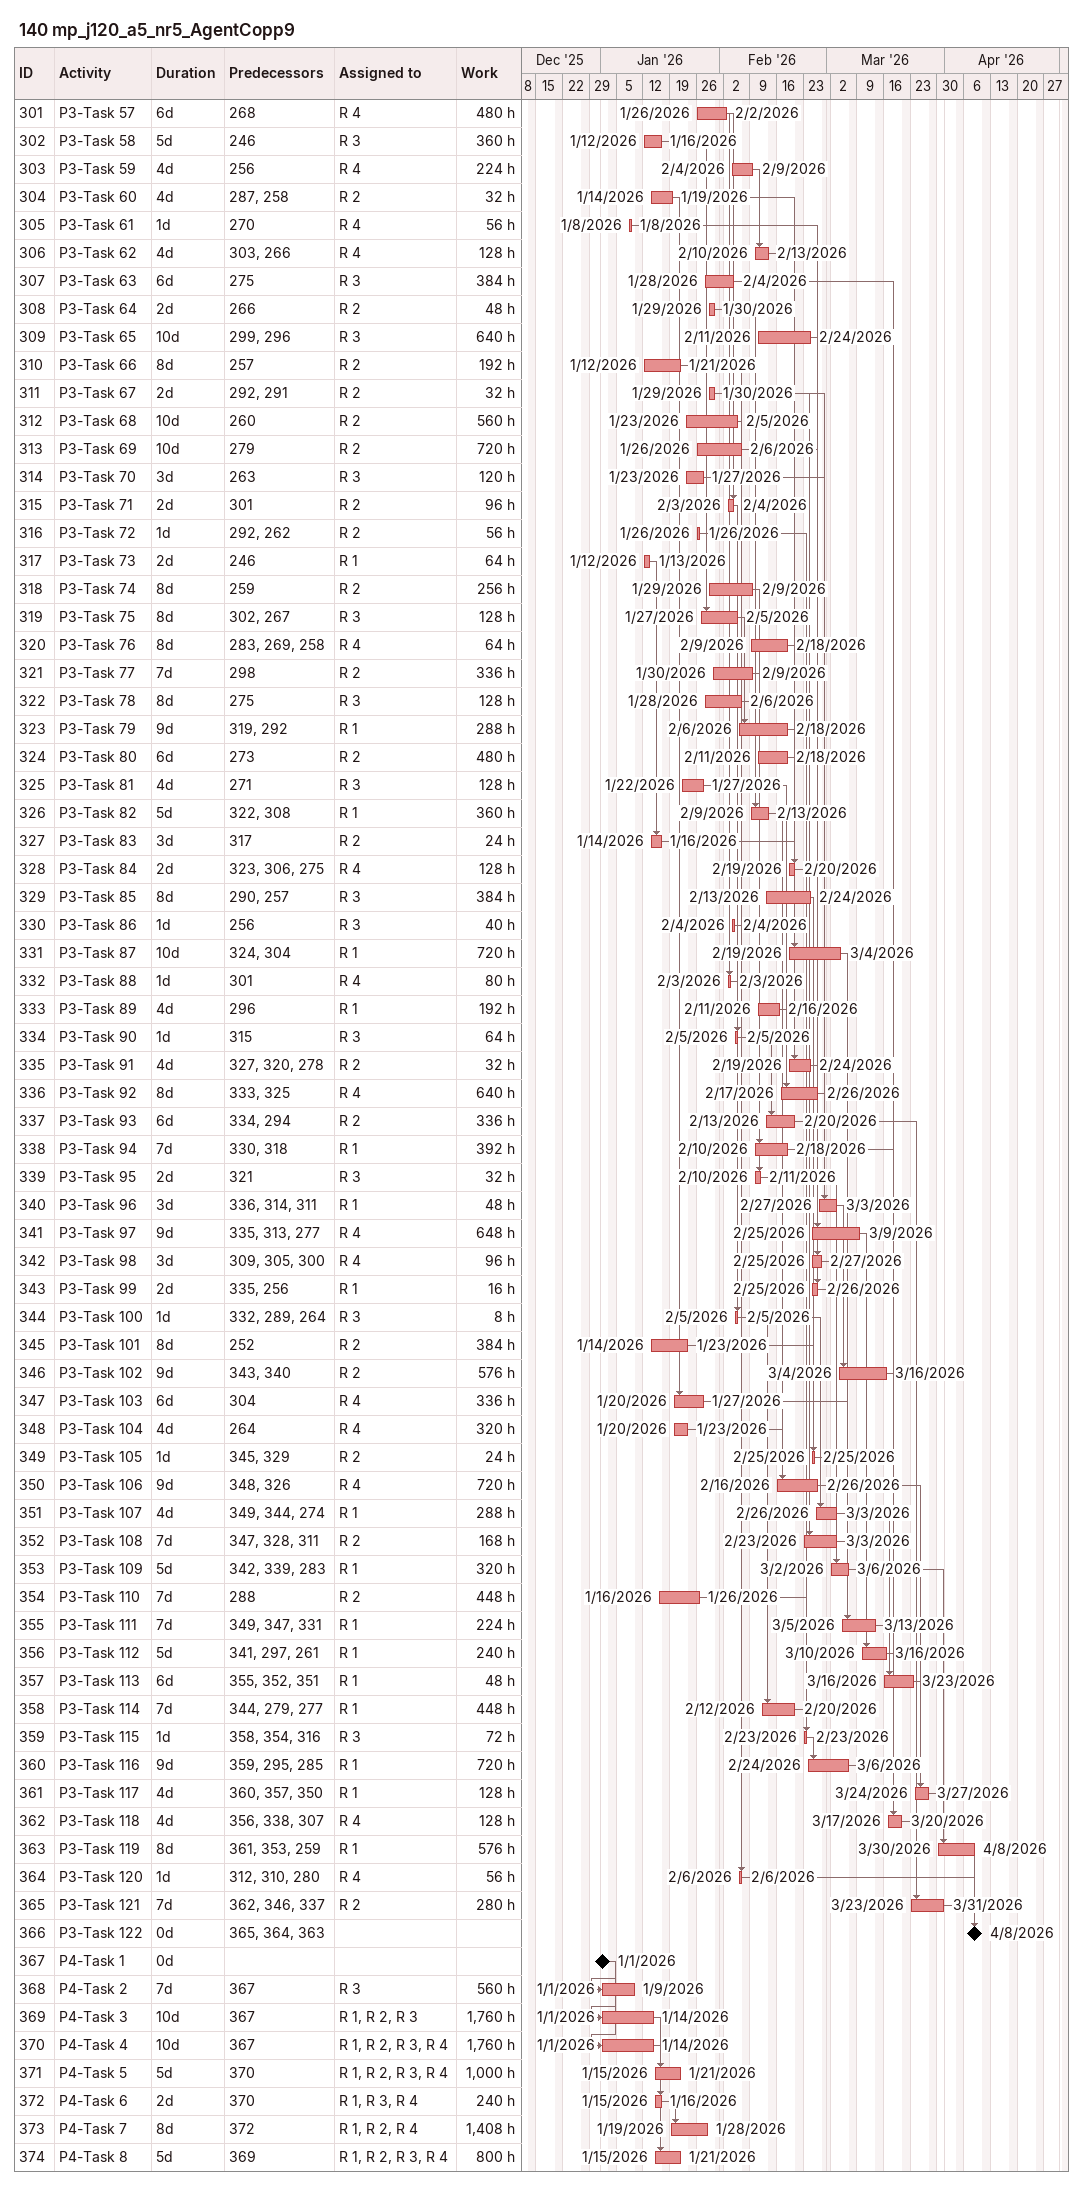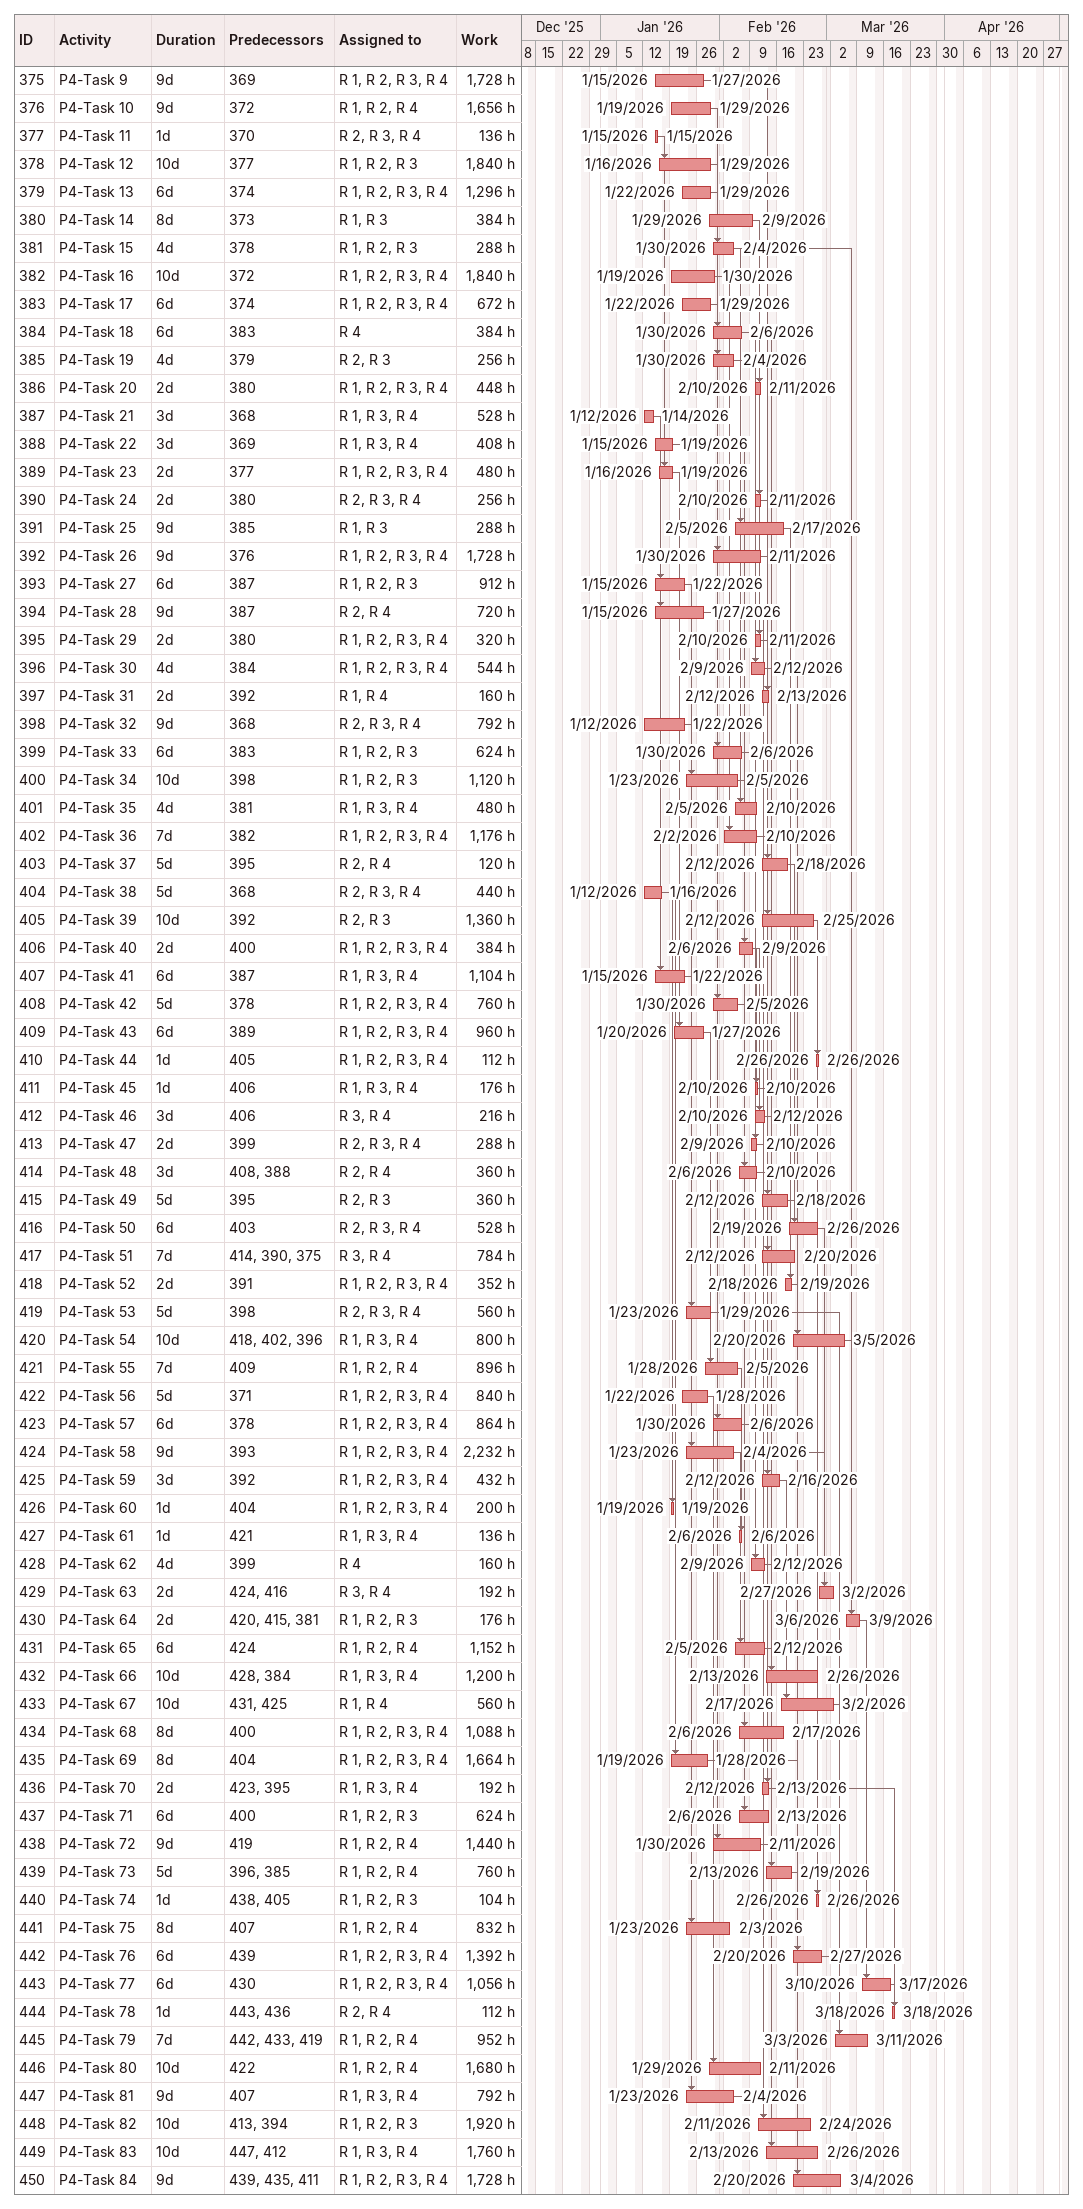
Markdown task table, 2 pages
140 mp_j120_a5_nr5_AgentCopp9

| ID | Task | Duration | Start | Finish | Predecessors | Resources | Work (h) |
|---|---|---|---|---|---|---|---|
| 301 | P3-Task 57 | 6d | 2026-01-26 | 2026-02-02 | 268 | R 4 | 480 |
| 302 | P3-Task 58 | 5d | 2026-01-12 | 2026-01-16 | 246 | R 3 | 360 |
| 303 | P3-Task 59 | 4d | 2026-02-04 | 2026-02-09 | 256 | R 4 | 224 |
| 304 | P3-Task 60 | 4d | 2026-01-14 | 2026-01-19 | 287, 258 | R 2 | 32 |
| 305 | P3-Task 61 | 1d | 2026-01-08 | 2026-01-08 | 270 | R 4 | 56 |
| 306 | P3-Task 62 | 4d | 2026-02-10 | 2026-02-13 | 303, 266 | R 4 | 128 |
| 307 | P3-Task 63 | 6d | 2026-01-28 | 2026-02-04 | 275 | R 3 | 384 |
| 308 | P3-Task 64 | 2d | 2026-01-29 | 2026-01-30 | 266 | R 2 | 48 |
| 309 | P3-Task 65 | 10d | 2026-02-11 | 2026-02-24 | 299, 296 | R 3 | 640 |
| 310 | P3-Task 66 | 8d | 2026-01-12 | 2026-01-21 | 257 | R 2 | 192 |
| 311 | P3-Task 67 | 2d | 2026-01-29 | 2026-01-30 | 292, 291 | R 2 | 32 |
| 312 | P3-Task 68 | 10d | 2026-01-23 | 2026-02-05 | 260 | R 2 | 560 |
| 313 | P3-Task 69 | 10d | 2026-01-26 | 2026-02-06 | 279 | R 2 | 720 |
| 314 | P3-Task 70 | 3d | 2026-01-23 | 2026-01-27 | 263 | R 3 | 120 |
| 315 | P3-Task 71 | 2d | 2026-02-03 | 2026-02-04 | 301 | R 2 | 96 |
| 316 | P3-Task 72 | 1d | 2026-01-26 | 2026-01-26 | 292, 262 | R 2 | 56 |
| 317 | P3-Task 73 | 2d | 2026-01-12 | 2026-01-13 | 246 | R 1 | 64 |
| 318 | P3-Task 74 | 8d | 2026-01-29 | 2026-02-09 | 259 | R 2 | 256 |
| 319 | P3-Task 75 | 8d | 2026-01-27 | 2026-02-05 | 302, 267 | R 3 | 128 |
| 320 | P3-Task 76 | 8d | 2026-02-09 | 2026-02-18 | 283, 269, 258 | R 4 | 64 |
| 321 | P3-Task 77 | 7d | 2026-01-30 | 2026-02-09 | 298 | R 2 | 336 |
| 322 | P3-Task 78 | 8d | 2026-01-28 | 2026-02-06 | 275 | R 3 | 128 |
| 323 | P3-Task 79 | 9d | 2026-02-06 | 2026-02-18 | 319, 292 | R 1 | 288 |
| 324 | P3-Task 80 | 6d | 2026-02-11 | 2026-02-18 | 273 | R 2 | 480 |
| 325 | P3-Task 81 | 4d | 2026-01-22 | 2026-01-27 | 271 | R 3 | 128 |
| 326 | P3-Task 82 | 5d | 2026-02-09 | 2026-02-13 | 322, 308 | R 1 | 360 |
| 327 | P3-Task 83 | 3d | 2026-01-14 | 2026-01-16 | 317 | R 2 | 24 |
| 328 | P3-Task 84 | 2d | 2026-02-19 | 2026-02-20 | 323, 306, 275 | R 4 | 128 |
| 329 | P3-Task 85 | 8d | 2026-02-13 | 2026-02-24 | 290, 257 | R 3 | 384 |
| 330 | P3-Task 86 | 1d | 2026-02-04 | 2026-02-04 | 256 | R 3 | 40 |
| 331 | P3-Task 87 | 10d | 2026-02-19 | 2026-03-04 | 324, 304 | R 1 | 720 |
| 332 | P3-Task 88 | 1d | 2026-02-03 | 2026-02-03 | 301 | R 4 | 80 |
| 333 | P3-Task 89 | 4d | 2026-02-11 | 2026-02-16 | 296 | R 1 | 192 |
| 334 | P3-Task 90 | 1d | 2026-02-05 | 2026-02-05 | 315 | R 3 | 64 |
| 335 | P3-Task 91 | 4d | 2026-02-19 | 2026-02-24 | 327, 320, 278 | R 2 | 32 |
| 336 | P3-Task 92 | 8d | 2026-02-17 | 2026-02-26 | 333, 325 | R 4 | 640 |
| 337 | P3-Task 93 | 6d | 2026-02-13 | 2026-02-20 | 334, 294 | R 2 | 336 |
| 338 | P3-Task 94 | 7d | 2026-02-10 | 2026-02-18 | 330, 318 | R 1 | 392 |
| 339 | P3-Task 95 | 2d | 2026-02-10 | 2026-02-11 | 321 | R 3 | 32 |
| 340 | P3-Task 96 | 3d | 2026-02-27 | 2026-03-03 | 336, 314, 311 | R 1 | 48 |
| 341 | P3-Task 97 | 9d | 2026-02-25 | 2026-03-09 | 335, 313, 277 | R 4 | 648 |
| 342 | P3-Task 98 | 3d | 2026-02-25 | 2026-02-27 | 309, 305, 300 | R 4 | 96 |
| 343 | P3-Task 99 | 2d | 2026-02-25 | 2026-02-26 | 335, 256 | R 1 | 16 |
| 344 | P3-Task 100 | 1d | 2026-02-05 | 2026-02-05 | 332, 289, 264 | R 3 | 8 |
| 345 | P3-Task 101 | 8d | 2026-01-14 | 2026-01-23 | 252 | R 2 | 384 |
| 346 | P3-Task 102 | 9d | 2026-03-04 | 2026-03-16 | 343, 340 | R 2 | 576 |
| 347 | P3-Task 103 | 6d | 2026-01-20 | 2026-01-27 | 304 | R 4 | 336 |
| 348 | P3-Task 104 | 4d | 2026-01-20 | 2026-01-23 | 264 | R 4 | 320 |
| 349 | P3-Task 105 | 1d | 2026-02-25 | 2026-02-25 | 345, 329 | R 2 | 24 |
| 350 | P3-Task 106 | 9d | 2026-02-16 | 2026-02-26 | 348, 326 | R 4 | 720 |
| 351 | P3-Task 107 | 4d | 2026-02-26 | 2026-03-03 | 349, 344, 274 | R 1 | 288 |
| 352 | P3-Task 108 | 7d | 2026-02-23 | 2026-03-03 | 347, 328, 311 | R 2 | 168 |
| 353 | P3-Task 109 | 5d | 2026-03-02 | 2026-03-06 | 342, 339, 283 | R 1 | 320 |
| 354 | P3-Task 110 | 7d | 2026-01-16 | 2026-01-26 | 288 | R 2 | 448 |
| 355 | P3-Task 111 | 7d | 2026-03-05 | 2026-03-13 | 349, 347, 331 | R 1 | 224 |
| 356 | P3-Task 112 | 5d | 2026-03-10 | 2026-03-16 | 341, 297, 261 | R 1 | 240 |
| 357 | P3-Task 113 | 6d | 2026-03-16 | 2026-03-23 | 355, 352, 351 | R 1 | 48 |
| 358 | P3-Task 114 | 7d | 2026-02-12 | 2026-02-20 | 344, 279, 277 | R 1 | 448 |
| 359 | P3-Task 115 | 1d | 2026-02-23 | 2026-02-23 | 358, 354, 316 | R 3 | 72 |
| 360 | P3-Task 116 | 9d | 2026-02-24 | 2026-03-06 | 359, 295, 285 | R 1 | 720 |
| 361 | P3-Task 117 | 4d | 2026-03-24 | 2026-03-27 | 360, 357, 350 | R 1 | 128 |
| 362 | P3-Task 118 | 4d | 2026-03-17 | 2026-03-20 | 356, 338, 307 | R 4 | 128 |
| 363 | P3-Task 119 | 8d | 2026-03-30 | 2026-04-08 | 361, 353, 259 | R 1 | 576 |
| 364 | P3-Task 120 | 1d | 2026-02-06 | 2026-02-06 | 312, 310, 280 | R 4 | 56 |
| 365 | P3-Task 121 | 7d | 2026-03-23 | 2026-03-31 | 362, 346, 337 | R 2 | 280 |
| 366 | P3-Task 122 | 0d | 2026-04-08 | 2026-04-08 | 365, 364, 363 |  |  |
| 367 | P4-Task 1 | 0d | 2026-01-01 | 2026-01-01 |  |  |  |
| 368 | P4-Task 2 | 7d | 2026-01-01 | 2026-01-09 | 367 | R 3 | 560 |
| 369 | P4-Task 3 | 10d | 2026-01-01 | 2026-01-14 | 367 | R 1, R 2, R 3 | 1760 |
| 370 | P4-Task 4 | 10d | 2026-01-01 | 2026-01-14 | 367 | R 1, R 2, R 3, R 4 | 1760 |
| 371 | P4-Task 5 | 5d | 2026-01-15 | 2026-01-21 | 370 | R 1, R 2, R 3, R 4 | 1000 |
| 372 | P4-Task 6 | 2d | 2026-01-15 | 2026-01-16 | 370 | R 1, R 3, R 4 | 240 |
| 373 | P4-Task 7 | 8d | 2026-01-19 | 2026-01-28 | 372 | R 1, R 2, R 4 | 1408 |
| 374 | P4-Task 8 | 5d | 2026-01-15 | 2026-01-21 | 369 | R 1, R 2, R 3, R 4 | 800 |
| 375 | P4-Task 9 | 9d | 2026-01-15 | 2026-01-27 | 369 | R 1, R 2, R 3, R 4 | 1728 |
| 376 | P4-Task 10 | 9d | 2026-01-19 | 2026-01-29 | 372 | R 1, R 2, R 4 | 1656 |
| 377 | P4-Task 11 | 1d | 2026-01-15 | 2026-01-15 | 370 | R 2, R 3, R 4 | 136 |
| 378 | P4-Task 12 | 10d | 2026-01-16 | 2026-01-29 | 377 | R 1, R 2, R 3 | 1840 |
| 379 | P4-Task 13 | 6d | 2026-01-22 | 2026-01-29 | 374 | R 1, R 2, R 3, R 4 | 1296 |
| 380 | P4-Task 14 | 8d | 2026-01-29 | 2026-02-09 | 373 | R 1, R 3 | 384 |
| 381 | P4-Task 15 | 4d | 2026-01-30 | 2026-02-04 | 378 | R 1, R 2, R 3 | 288 |
| 382 | P4-Task 16 | 10d | 2026-01-19 | 2026-01-30 | 372 | R 1, R 2, R 3, R 4 | 1840 |
| 383 | P4-Task 17 | 6d | 2026-01-22 | 2026-01-29 | 374 | R 1, R 2, R 3, R 4 | 672 |
| 384 | P4-Task 18 | 6d | 2026-01-30 | 2026-02-06 | 383 | R 4 | 384 |
| 385 | P4-Task 19 | 4d | 2026-01-30 | 2026-02-04 | 379 | R 2, R 3 | 256 |
| 386 | P4-Task 20 | 2d | 2026-02-10 | 2026-02-11 | 380 | R 1, R 2, R 3, R 4 | 448 |
| 387 | P4-Task 21 | 3d | 2026-01-12 | 2026-01-14 | 368 | R 1, R 3, R 4 | 528 |
| 388 | P4-Task 22 | 3d | 2026-01-15 | 2026-01-19 | 369 | R 1, R 3, R 4 | 408 |
| 389 | P4-Task 23 | 2d | 2026-01-16 | 2026-01-19 | 377 | R 1, R 2, R 3, R 4 | 480 |
| 390 | P4-Task 24 | 2d | 2026-02-10 | 2026-02-11 | 380 | R 2, R 3, R 4 | 256 |
| 391 | P4-Task 25 | 9d | 2026-02-05 | 2026-02-17 | 385 | R 1, R 3 | 288 |
| 392 | P4-Task 26 | 9d | 2026-01-30 | 2026-02-11 | 376 | R 1, R 2, R 3, R 4 | 1728 |
| 393 | P4-Task 27 | 6d | 2026-01-15 | 2026-01-22 | 387 | R 1, R 2, R 3 | 912 |
| 394 | P4-Task 28 | 9d | 2026-01-15 | 2026-01-27 | 387 | R 2, R 4 | 720 |
| 395 | P4-Task 29 | 2d | 2026-02-10 | 2026-02-11 | 380 | R 1, R 2, R 3, R 4 | 320 |
| 396 | P4-Task 30 | 4d | 2026-02-09 | 2026-02-12 | 384 | R 1, R 2, R 3, R 4 | 544 |
| 397 | P4-Task 31 | 2d | 2026-02-12 | 2026-02-13 | 392 | R 1, R 4 | 160 |
| 398 | P4-Task 32 | 9d | 2026-01-12 | 2026-01-22 | 368 | R 2, R 3, R 4 | 792 |
| 399 | P4-Task 33 | 6d | 2026-01-30 | 2026-02-06 | 383 | R 1, R 2, R 3 | 624 |
| 400 | P4-Task 34 | 10d | 2026-01-23 | 2026-02-05 | 398 | R 1, R 2, R 3 | 1120 |
| 401 | P4-Task 35 | 4d | 2026-02-05 | 2026-02-10 | 381 | R 1, R 3, R 4 | 480 |
| 402 | P4-Task 36 | 7d | 2026-02-02 | 2026-02-10 | 382 | R 1, R 2, R 3, R 4 | 1176 |
| 403 | P4-Task 37 | 5d | 2026-02-12 | 2026-02-18 | 395 | R 2, R 4 | 120 |
| 404 | P4-Task 38 | 5d | 2026-01-12 | 2026-01-16 | 368 | R 2, R 3, R 4 | 440 |
| 405 | P4-Task 39 | 10d | 2026-02-12 | 2026-02-25 | 392 | R 2, R 3 | 1360 |
| 406 | P4-Task 40 | 2d | 2026-02-06 | 2026-02-09 | 400 | R 1, R 2, R 3, R 4 | 384 |
| 407 | P4-Task 41 | 6d | 2026-01-15 | 2026-01-22 | 387 | R 1, R 3, R 4 | 1104 |
| 408 | P4-Task 42 | 5d | 2026-01-30 | 2026-02-05 | 378 | R 1, R 2, R 3, R 4 | 760 |
| 409 | P4-Task 43 | 6d | 2026-01-20 | 2026-01-27 | 389 | R 1, R 2, R 3, R 4 | 960 |
| 410 | P4-Task 44 | 1d | 2026-02-26 | 2026-02-26 | 405 | R 1, R 2, R 3, R 4 | 112 |
| 411 | P4-Task 45 | 1d | 2026-02-10 | 2026-02-10 | 406 | R 1, R 3, R 4 | 176 |
| 412 | P4-Task 46 | 3d | 2026-02-10 | 2026-02-12 | 406 | R 3, R 4 | 216 |
| 413 | P4-Task 47 | 2d | 2026-02-09 | 2026-02-10 | 399 | R 2, R 3, R 4 | 288 |
| 414 | P4-Task 48 | 3d | 2026-02-06 | 2026-02-10 | 408, 388 | R 2, R 4 | 360 |
| 415 | P4-Task 49 | 5d | 2026-02-12 | 2026-02-18 | 395 | R 2, R 3 | 360 |
| 416 | P4-Task 50 | 6d | 2026-02-19 | 2026-02-26 | 403 | R 2, R 3, R 4 | 528 |
| 417 | P4-Task 51 | 7d | 2026-02-12 | 2026-02-20 | 414, 390, 375 | R 3, R 4 | 784 |
| 418 | P4-Task 52 | 2d | 2026-02-18 | 2026-02-19 | 391 | R 1, R 2, R 3, R 4 | 352 |
| 419 | P4-Task 53 | 5d | 2026-01-23 | 2026-01-29 | 398 | R 2, R 3, R 4 | 560 |
| 420 | P4-Task 54 | 10d | 2026-02-20 | 2026-03-05 | 418, 402, 396 | R 1, R 3, R 4 | 800 |
| 421 | P4-Task 55 | 7d | 2026-01-28 | 2026-02-05 | 409 | R 1, R 2, R 4 | 896 |
| 422 | P4-Task 56 | 5d | 2026-01-22 | 2026-01-28 | 371 | R 1, R 2, R 3, R 4 | 840 |
| 423 | P4-Task 57 | 6d | 2026-01-30 | 2026-02-06 | 378 | R 1, R 2, R 3, R 4 | 864 |
| 424 | P4-Task 58 | 9d | 2026-01-23 | 2026-02-04 | 393 | R 1, R 2, R 3, R 4 | 2232 |
| 425 | P4-Task 59 | 3d | 2026-02-12 | 2026-02-16 | 392 | R 1, R 2, R 3, R 4 | 432 |
| 426 | P4-Task 60 | 1d | 2026-01-19 | 2026-01-19 | 404 | R 1, R 2, R 3, R 4 | 200 |
| 427 | P4-Task 61 | 1d | 2026-02-06 | 2026-02-06 | 421 | R 1, R 3, R 4 | 136 |
| 428 | P4-Task 62 | 4d | 2026-02-09 | 2026-02-12 | 399 | R 4 | 160 |
| 429 | P4-Task 63 | 2d | 2026-02-27 | 2026-03-02 | 424, 416 | R 3, R 4 | 192 |
| 430 | P4-Task 64 | 2d | 2026-03-06 | 2026-03-09 | 420, 415, 381 | R 1, R 2, R 3 | 176 |
| 431 | P4-Task 65 | 6d | 2026-02-05 | 2026-02-12 | 424 | R 1, R 2, R 4 | 1152 |
| 432 | P4-Task 66 | 10d | 2026-02-13 | 2026-02-26 | 428, 384 | R 1, R 3, R 4 | 1200 |
| 433 | P4-Task 67 | 10d | 2026-02-17 | 2026-03-02 | 431, 425 | R 1, R 4 | 560 |
| 434 | P4-Task 68 | 8d | 2026-02-06 | 2026-02-17 | 400 | R 1, R 2, R 3, R 4 | 1088 |
| 435 | P4-Task 69 | 8d | 2026-01-19 | 2026-01-28 | 404 | R 1, R 2, R 3, R 4 | 1664 |
| 436 | P4-Task 70 | 2d | 2026-02-12 | 2026-02-13 | 423, 395 | R 1, R 3, R 4 | 192 |
| 437 | P4-Task 71 | 6d | 2026-02-06 | 2026-02-13 | 400 | R 1, R 2, R 3 | 624 |
| 438 | P4-Task 72 | 9d | 2026-01-30 | 2026-02-11 | 419 | R 1, R 2, R 4 | 1440 |
| 439 | P4-Task 73 | 5d | 2026-02-13 | 2026-02-19 | 396, 385 | R 1, R 2, R 4 | 760 |
| 440 | P4-Task 74 | 1d | 2026-02-26 | 2026-02-26 | 438, 405 | R 1, R 2, R 3 | 104 |
| 441 | P4-Task 75 | 8d | 2026-01-23 | 2026-02-03 | 407 | R 1, R 2, R 4 | 832 |
| 442 | P4-Task 76 | 6d | 2026-02-20 | 2026-02-27 | 439 | R 1, R 2, R 3, R 4 | 1392 |
| 443 | P4-Task 77 | 6d | 2026-03-10 | 2026-03-17 | 430 | R 1, R 2, R 3, R 4 | 1056 |
| 444 | P4-Task 78 | 1d | 2026-03-18 | 2026-03-18 | 443, 436 | R 2, R 4 | 112 |
| 445 | P4-Task 79 | 7d | 2026-03-03 | 2026-03-11 | 442, 433, 419 | R 1, R 2, R 4 | 952 |
| 446 | P4-Task 80 | 10d | 2026-01-29 | 2026-02-11 | 422 | R 1, R 2, R 4 | 1680 |
| 447 | P4-Task 81 | 9d | 2026-01-23 | 2026-02-04 | 407 | R 1, R 3, R 4 | 792 |
| 448 | P4-Task 82 | 10d | 2026-02-11 | 2026-02-24 | 413, 394 | R 1, R 2, R 3 | 1920 |
| 449 | P4-Task 83 | 10d | 2026-02-13 | 2026-02-26 | 447, 412 | R 1, R 3, R 4 | 1760 |
| 450 | P4-Task 84 | 9d | 2026-02-20 | 2026-03-04 | 439, 435, 411 | R 1, R 2, R 3, R 4 | 1728 |
